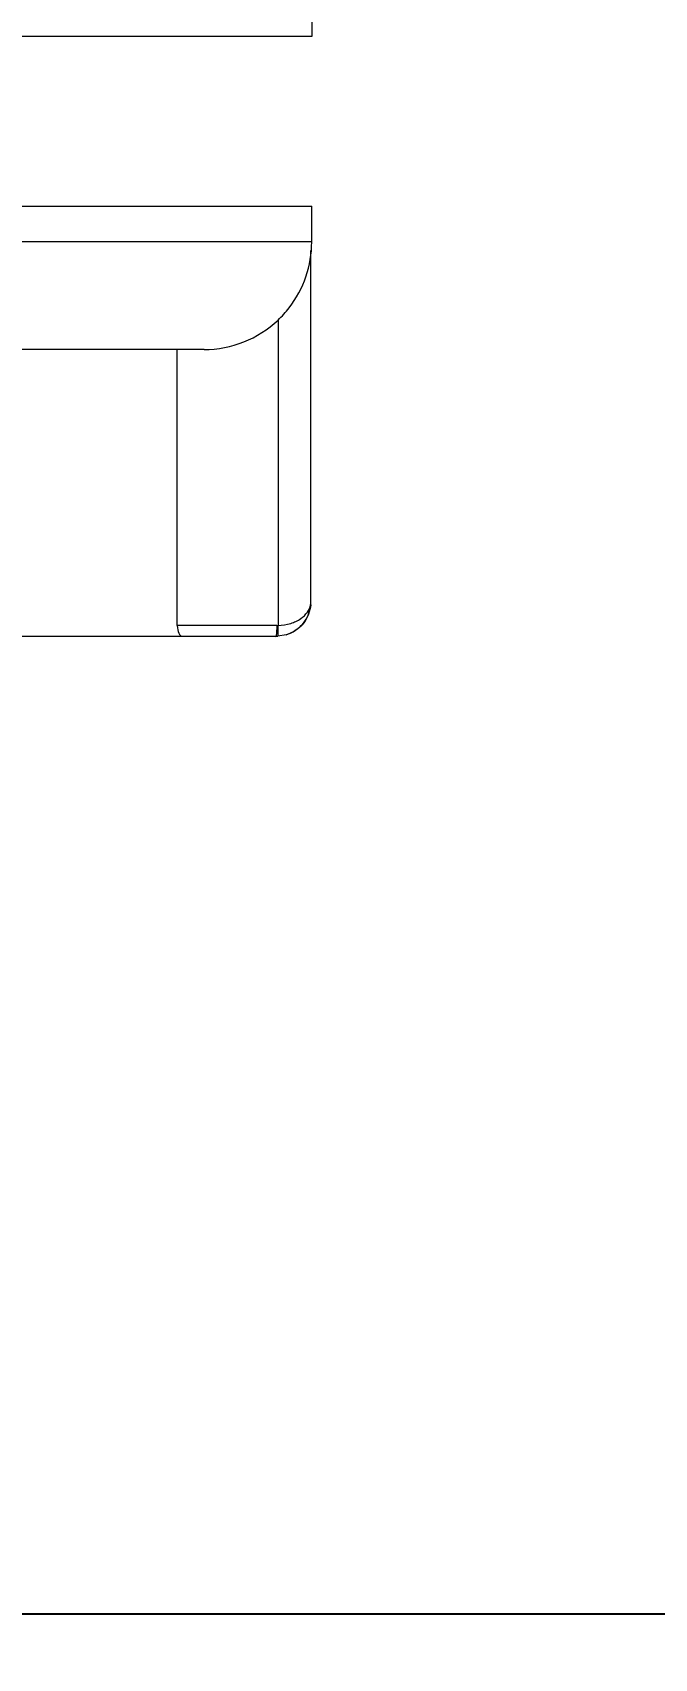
# Model space of a CAD drawing. Header units: millimetres. Extents: x 1931 to 2525, y -1753 to -1333.
# Drawn here: x 2300 to 2317.34, y -1714.72 to -1669.37 of the extents above; entities that cross this region are included whole.
import ezdxf

# ---------------------------------------------------------------- set-up
doc = ezdxf.new("R2010")
doc.units = ezdxf.units.MM
doc.header["$LTSCALE"] = 0.1
doc.layers.get('0').update_dxf_attribs({"lineweight": 13})
doc.layers.add('DIM', color=3, linetype='Continuous', lineweight=9)
doc.styles.get("Standard").update_dxf_attribs({"font": 'arial.ttf'})
doc.dimstyles.new('ISO-25', dxfattribs={"dimtxt": 2.5, "dimasz": 2.5, "dimexe": 1.25, "dimexo": 0.625, "dimtad": 1, "dimdec": 1, "dimtxsty": 'Standard', "dimcen": 2.5, "dimadec": 0, "dimazin": 0, "dimtfac": 1, "dimtdec": 1, "dimtmove": 0, "dimatfit": 3, "dimfxl": 0, "dimarcsym": 0})

# ---------------------------------------------------------------- blocks, each defined once
blk = doc.blocks.new('*D12')
at = {"layer": 'Defpoints', "color": 0}
for p in [(2289.284, -1702.646), (2391.284, -1702.646), (2391.284, -1713.47)]:
    blk.add_point(p, dxfattribs=at)
at = {"layer": 'DIM', "color": 3, "linetype": 'ByBlock', "lineweight": -2}
for p, q in [((2289.284, -1703.271), (2289.284, -1714.72)), ((2391.284, -1703.271), (2391.284, -1714.72)), ((2294.284, -1713.47), (2386.284, -1713.47))]:
    blk.add_line(p, q, dxfattribs=at)
at = {"layer": 'DIM', "color": 3}
for points in [[(2294.284, -1712.636), (2294.284, -1714.303), (2289.284, -1713.47)], [(2386.284, -1712.636), (2386.284, -1714.303), (2391.284, -1713.47)]]:
    blk.add_solid(points, dxfattribs=at)
at = {"layer": 'DIM', "color": 3, "insert": (2340.284, -1710.292), "char_height": 5, "attachment_point": 5}
blk.add_mtext('102', dxfattribs=at)

msp = doc.modelspace()

# ---------------------------------------------------------------- linework, layer by layer
at = {"color": 7, "linetype": 'Continuous'}
for p, q in [((2307.784, -1667.484), (2307.784, -1669.484)), ((2307.784, -1669.484), (2270.784, -1669.484)), ((2270.784, -1674.211), (2307.784, -1674.211)), ((2307.784, -1675.211), (2307.784, -1674.211)), ((2307.784, -1675.211), (2291.402, -1675.211)), ((2307.76, -1685.247), (2307.76, -1675.455)), ((2306.846, -1677.39), (2306.846, -1685.91)), ((2304.782, -1678.211), (2298.286, -1678.211)), ((2304.036, -1685.911), (2304.036, -1678.211)), ((2307.76, -1685.248), (2307.759, -1685.211)), ((2307.76, -1685.252), (2307.76, -1685.248)), ((2306.808, -1685.911), (2304.036, -1685.911)), ((2271.786, -1686.211), (2306.783, -1686.211)), ((2306.791, -1686.196), (2306.783, -1686.211)), ((2307.071, -1686.169), (2306.836, -1686.21))]:
    msp.add_line(p, q, dxfattribs=at)
msp.add_lwpolyline([(2307.072, -1686.168), (2307.11, -1686.156), (2307.191, -1686.124), (2307.266, -1686.086), (2307.335, -1686.044), (2307.398, -1685.997), (2307.455, -1685.948), (2307.506, -1685.897), (2307.552, -1685.843), (2307.593, -1685.788), (2307.629, -1685.732), (2307.66, -1685.675), (2307.686, -1685.618), (2307.708, -1685.56), (2307.725, -1685.503), (2307.739, -1685.447), (2307.749, -1685.392), (2307.756, -1685.338), (2307.759, -1685.286), (2307.76, -1685.252)], dxfattribs=at)
for centre, radius, start, end in [((2304.784, -1675.211), 3, 322.1864, 0), ((2304.782, -1675.208), 3.004, 269.9853, 313.3964), ((2304.776, -1675.204), 3.01, 313.4292, 322.1299), ((2307.29, -1685.248), 0.47, 349.2475, 359.457), ((2306.796, -1685.248), 0.963, 354.8347, 0.1243), ((2306.808, -1685.213), 0.699, 270.0003, 273.0815), ((2306.783, -1685.213), 0.999, 270.0003, 273.0807)]:
    msp.add_arc(centre, radius, start, end, dxfattribs=at)
msp.add_ellipse((2304.183, -1685.911), major_axis=(0, 0.3), ratio=0.489172, start_param=-4.712389, end_param=-3.141593, dxfattribs=at)
for points, knots in [([(2306.846, -1685.91), (2306.965, -1685.906), (2307.188, -1685.87), (2307.472, -1685.74), (2307.669, -1685.558), (2307.738, -1685.407), (2307.752, -1685.335)], [0, 0, 0, 0, 0.311759, 0.582637, 0.807626, 1, 1, 1, 1]), ([(2307.755, -1685.335), (2307.747, -1685.424), (2307.706, -1685.602), (2307.568, -1685.846), (2307.354, -1686.05), (2307.17, -1686.139), (2307.071, -1686.169)], [0, 0, 0, 0, 0.233795, 0.47438, 0.728771, 1, 1, 1, 1]), ([(2306.808, -1685.911), (2306.808, -1685.97), (2306.807, -1686.05), (2306.799, -1686.145), (2306.794, -1686.182), (2306.791, -1686.196)], [0, 0, 0, 0, 0.613802, 0.846955, 1, 1, 1, 1]), ([(2306.836, -1686.21), (2306.839, -1686.21), (2306.843, -1686.201), (2306.845, -1686.185), (2306.848, -1686.157), (2306.851, -1686.101), (2306.851, -1686.017), (2306.848, -1685.947), (2306.846, -1685.91)], [0, 0, 0, 0, 0.022695, 0.07766, 0.170552, 0.299595, 0.635352, 1, 1, 1, 1])]:
    msp.add_open_spline(points, degree=3, knots=knots, dxfattribs=at)

# ---------------------------------------------------------------- dimensions: what is measured, and where the dimension line sits
at = {"layer": 'DIM', "color": 7}
dim = msp.add_linear_dim(base=(2391.284, -1713.47), p1=(2289.284, -1702.646), p2=(2391.284, -1702.646), dimstyle='ISO-25', override={"dimtxt": 5, "dimasz": 5, "dimcen": 5, "dimclrd": 3, "dimclre": 3, "dimclrt": 3, "dimfxl": 1.25, "dimarcsym": 1}, dxfattribs=at)
dim.commit()
dim.dimension.update_dxf_attribs({"geometry": '*D12', "text_midpoint": (2340.284, -1710.292)})

doc.saveas('drawing.dxf')
